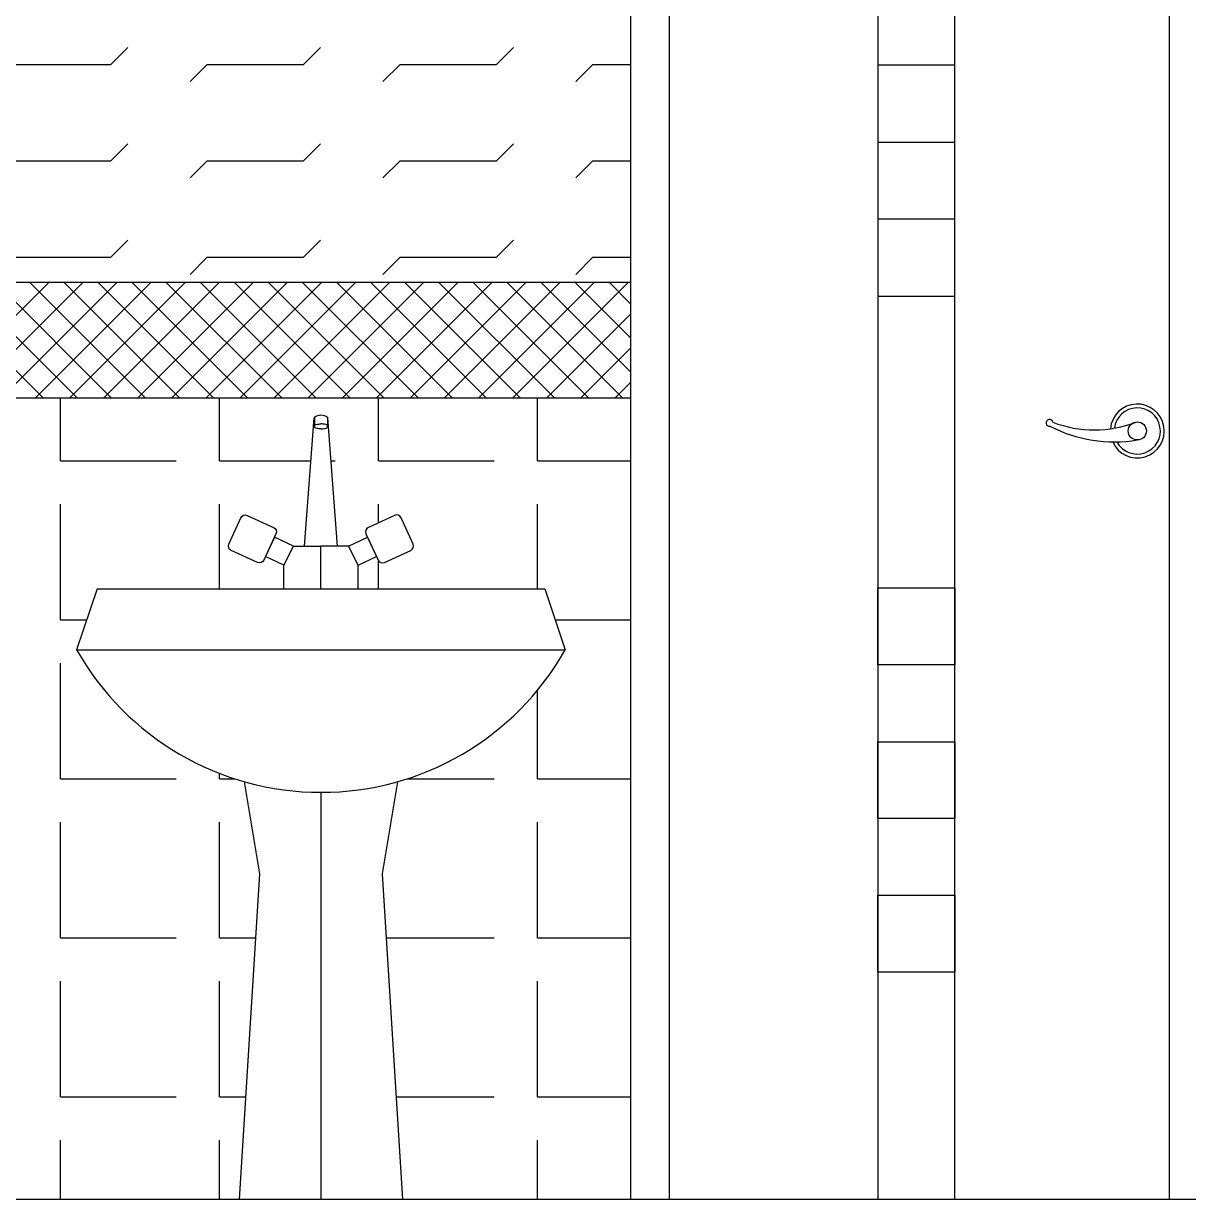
# Model space of a CAD drawing. Extents: x 10753 to 18704, y -5361 to 1140.
# Drawn here: x 14221.6 to 14282, y -3550.9 to -3489.9 of the extents above; entities that cross this region are included whole.
import ezdxf

# ---------------------------------------------------------------- set-up
doc = ezdxf.new("R2010")
doc.units = 0
doc.header["$LTSCALE"] = 30
doc.header["$MEASUREMENT"] = 0
doc.layers.get('0').update_dxf_attribs({"linetype": 'CONTINUOUS'})
for name, color, linetype in [('bath', 23, 'CONTINUOUS'), ('furniture', 9, 'CONTINUOUS'), ('WALL', 2, 'CONTINUOUS')]:
    doc.layers.add(name, color=color, linetype=linetype)

msp = doc.modelspace()

# ---------------------------------------------------------------- linework, layer by layer
at = {"color": 1}
for p, q in [((14255.09938, -3468.89471), (14255.09938, -3550.89906)), ((14265.92713, -3468.89471), (14265.92713, -3550.89906)), ((14269.91843, -3550.89906), (14269.91843, -3468.89471)), ((14281.04284, -3468.89471), (14281.04284, -3550.89906)), ((14269.91843, -3492.06355), (14265.92713, -3492.06355)), ((14265.92713, -3492.06355), (14265.92713, -3496.05485)), ((14269.91843, -3496.05485), (14269.91843, -3492.06355)), ((14265.92713, -3496.05485), (14269.91843, -3496.05485)), ((14269.91843, -3500.04731), (14265.92713, -3500.04731)), ((14265.92713, -3500.04731), (14265.92713, -3504.03861)), ((14269.91843, -3504.03861), (14269.91843, -3500.04731)), ((14265.92713, -3504.03861), (14269.91843, -3504.03861)), ((14265.92713, -3523.16073), (14265.92713, -3519.16943)), ((14265.92713, -3519.16943), (14269.91843, -3519.16943)), ((14269.91843, -3519.16943), (14269.91843, -3523.16073)), ((14269.91843, -3523.16073), (14265.92713, -3523.16073)), ((14265.92713, -3531.1445), (14265.92713, -3527.15319)), ((14265.92713, -3527.15319), (14269.91843, -3527.15319)), ((14269.91843, -3527.15319), (14269.91843, -3531.1445)), ((14269.91843, -3531.1445), (14265.92713, -3531.1445)), ((14265.92713, -3539.10331), (14265.92713, -3535.11201)), ((14265.92713, -3535.11201), (14269.91843, -3535.11201)), ((14269.91843, -3535.11201), (14269.91843, -3539.10331)), ((14269.91843, -3539.10331), (14265.92713, -3539.10331))]:
    msp.add_line(p, q, dxfattribs=at)
at = {"color": 3}
msp.add_line((14283.0385, -3550.89906), (14253.10373, -3550.89906), dxfattribs=at)
at = {"color": 1}
msp.add_circle((14279.38675, -3511.0338), 0.4683, dxfattribs=at)
for centre, radius, start, end in [((14279.38675, -3511.0338), 1.39696, 203.9729269, 175.3418704), ((14279.38675, -3511.0338), 1.19739, 208.2426902, 172.9853175), ((14274.83235, -3510.61446), 0.17784, 10.9909528, 279.2229704), ((14278.18922, -3504.36112), 7.2407, 242.5138273, 279.5198409), ((14277.15161, -3505.02743), 5.95289, 248.8828882, 291.4054971)]:
    msp.add_arc(centre, radius, start, end, dxfattribs=at)
at = {"layer": 'bath'}
for p, q in [((14236.18595, -3517.00423), (14236.70085, -3510.34717)), ((14236.70396, -3510.34369), (14236.70396, -3510.79555)), ((14237.39266, -3510.34369), (14237.39266, -3510.79555)), ((14237.91067, -3517.00423), (14237.39577, -3510.34717)), ((14234.63097, -3516.55015), (14234.17051, -3517.55396)), ((14235.62087, -3517.00423), (14234.63097, -3516.55015)), ((14238.47575, -3517.00423), (14239.46565, -3516.55015)), ((14237.04831, -3519.21906), (14237.04831, -3517.00423)), ((14235.12087, -3517.98991), (14234.17051, -3517.55396)), ((14238.97575, -3517.98991), (14239.92611, -3517.55396)), ((14225.43231, -3519.21906), (14224.37631, -3522.38706)), ((14225.43231, -3519.21906), (14248.66431, -3519.21906)), ((14248.66431, -3519.21906), (14249.72031, -3522.38706)), ((14224.37631, -3522.38706), (14249.72031, -3522.38706)), ((14233.88031, -3534.00306), (14233.08588, -3529.23638)), ((14241.01116, -3529.23448), (14240.21631, -3534.00306)), ((14237.04831, -3529.77906), (14237.04831, -3550.89906)), ((14232.82431, -3550.89906), (14233.88031, -3534.00306)), ((14240.21631, -3534.00306), (14241.27231, -3550.89906))]:
    msp.add_line(p, q, dxfattribs=at)
for points in [[(14237.04831, -3510.92825, -0.04817687), (14236.934, -3510.91722, -0.03691986), (14236.78653, -3510.88939, -0.10266155), (14236.72069, -3510.8399, -0.18239356), (14236.70396, -3510.79555, -0.18239356), (14236.72069, -3510.75121, -0.10266155), (14236.78653, -3510.70172, -0.03691986), (14236.934, -3510.67389, -0.04817687), (14237.04831, -3510.66285, -0.04817687)], [(14237.04831, -3510.92825, 0.04817687), (14237.16262, -3510.91722, 0.03691986), (14237.31009, -3510.88939, 0.10266155), (14237.37593, -3510.8399, 0.18239356), (14237.39266, -3510.79555, 0.18239356), (14237.37593, -3510.75121, 0.10266155), (14237.31009, -3510.70172, 0.03691986), (14237.16262, -3510.67389, 0.04817687), (14237.04831, -3510.66285, 0.04817687)]]:
    msp.add_lwpolyline(points, format="xyb", dxfattribs=at)
for points in [[(14234.71344, -3516.37036), (14234.08803, -3517.73376, -0.41421356), (14233.75657, -3517.85676), (14232.39316, -3517.23135, -0.41421356), (14232.27016, -3516.89988), (14232.89557, -3515.53648, -0.41421356), (14233.22704, -3515.41348), (14234.59044, -3516.03889, -0.41421356)], [(14239.38318, -3516.37036), (14240.00859, -3517.73376, 0.41421356), (14240.34005, -3517.85676), (14241.70346, -3517.23135, 0.41421356), (14241.82646, -3516.89988), (14241.20105, -3515.53648, 0.41421356), (14240.86958, -3515.41348), (14239.50618, -3516.03889, 0.41421356)]]:
    msp.add_lwpolyline(points, format="xyb", close=True, dxfattribs=at)
for points in [[(14235.12087, -3519.21906), (14235.12087, -3517.98991), (14235.62087, -3517.00423), (14237.04831, -3517.00423)], [(14238.97575, -3519.21906), (14238.97575, -3517.98991), (14238.47575, -3517.00423), (14237.04831, -3517.00423)]]:
    msp.add_lwpolyline(points, dxfattribs=at)
for centre, radius, start, end in [((14237.04399, -3510.74259), 0.52355, 89.5277088, 130.9510126), ((14237.05263, -3510.74259), 0.52355, 49.0489874, 90.4722912), ((14237.04831, -3515.22136), 14.55771, 209.4871, 330.5129)]:
    msp.add_arc(centre, radius, start, end, dxfattribs=at)
at = {"layer": 'furniture', "color": 3}
msp.add_line((14239.46565, -3516.55015), (14239.92611, -3517.55396), dxfattribs=at)
at = {"layer": 'WALL', "color": 3}
for p, q in [((14253.10373, -3466.89906), (14253.10373, -3550.89906)), ((14226.14818, -3492.02717), (14227.03206, -3491.14329)), ((14236.14818, -3492.02717), (14237.03206, -3491.14329)), ((14246.14818, -3492.02717), (14247.03206, -3491.14329)), ((14221.14818, -3492.02717), (14226.14818, -3492.02717)), ((14230.2643, -3492.91105), (14231.14818, -3492.02717)), ((14231.14818, -3492.02717), (14236.14818, -3492.02717)), ((14240.2643, -3492.91105), (14241.14818, -3492.02717)), ((14241.14818, -3492.02717), (14246.14818, -3492.02717)), ((14250.2643, -3492.91105), (14251.14818, -3492.02717)), ((14251.14818, -3492.02717), (14253.10373, -3492.02717)), ((14226.14818, -3497.02717), (14227.03206, -3496.14329)), ((14236.14818, -3497.02717), (14237.03206, -3496.14329)), ((14246.14818, -3497.02717), (14247.03206, -3496.14329)), ((14221.14818, -3497.02717), (14226.14818, -3497.02717)), ((14230.2643, -3497.91105), (14231.14818, -3497.02717)), ((14231.14818, -3497.02717), (14236.14818, -3497.02717)), ((14240.2643, -3497.91105), (14241.14818, -3497.02717)), ((14241.14818, -3497.02717), (14246.14818, -3497.02717)), ((14250.2643, -3497.91105), (14251.14818, -3497.02717)), ((14251.14818, -3497.02717), (14253.10373, -3497.02717)), ((14226.14818, -3502.02717), (14227.03206, -3501.14329)), ((14236.14818, -3502.02717), (14237.03206, -3501.14329)), ((14246.14818, -3502.02717), (14247.03206, -3501.14329)), ((14221.14818, -3502.02717), (14226.14818, -3502.02717)), ((14230.2643, -3502.91105), (14231.14818, -3502.02717)), ((14231.14818, -3502.02717), (14236.14818, -3502.02717)), ((14240.2643, -3502.91105), (14241.14818, -3502.02717)), ((14241.14818, -3502.02717), (14246.14818, -3502.02717)), ((14250.2643, -3502.91105), (14251.14818, -3502.02717)), ((14251.14818, -3502.02717), (14253.10373, -3502.02717)), ((14253.10373, -3503.3359), (14163.0385, -3503.3359)), ((14222.6527, -3509.3359), (14216.6527, -3503.3359)), ((14216.92647, -3509.3359), (14222.92647, -3503.3359)), ((14224.42047, -3509.3359), (14218.42047, -3503.3359)), ((14218.69423, -3509.3359), (14224.69423, -3503.3359)), ((14226.18824, -3509.3359), (14220.18824, -3503.3359)), ((14220.462, -3509.3359), (14226.462, -3503.3359)), ((14227.956, -3509.3359), (14221.956, -3503.3359)), ((14222.22977, -3509.3359), (14228.22977, -3503.3359)), ((14229.72377, -3509.3359), (14223.72377, -3503.3359)), ((14223.99754, -3509.3359), (14229.99754, -3503.3359)), ((14231.49154, -3509.3359), (14225.49154, -3503.3359)), ((14225.7653, -3509.3359), (14231.7653, -3503.3359)), ((14233.25931, -3509.3359), (14227.25931, -3503.3359)), ((14227.53307, -3509.3359), (14233.53307, -3503.3359)), ((14235.02707, -3509.3359), (14229.02707, -3503.3359)), ((14229.30084, -3509.3359), (14235.30084, -3503.3359)), ((14236.79484, -3509.3359), (14230.79484, -3503.3359)), ((14231.0686, -3509.3359), (14237.0686, -3503.3359)), ((14238.56261, -3509.3359), (14232.56261, -3503.3359)), ((14232.83637, -3509.3359), (14238.83637, -3503.3359)), ((14240.33037, -3509.3359), (14234.33037, -3503.3359)), ((14234.60414, -3509.3359), (14240.60414, -3503.3359)), ((14242.09814, -3509.3359), (14236.09814, -3503.3359)), ((14236.3719, -3509.3359), (14242.3719, -3503.3359)), ((14243.86591, -3509.3359), (14237.86591, -3503.3359)), ((14238.13967, -3509.3359), (14244.13967, -3503.3359)), ((14245.63367, -3509.3359), (14239.63367, -3503.3359)), ((14239.90744, -3509.3359), (14245.90744, -3503.3359)), ((14247.40144, -3509.3359), (14241.40144, -3503.3359)), ((14241.67521, -3509.3359), (14247.67521, -3503.3359)), ((14249.16921, -3509.3359), (14243.16921, -3503.3359)), ((14243.44297, -3509.3359), (14249.44297, -3503.3359)), ((14250.93697, -3509.3359), (14244.93697, -3503.3359)), ((14245.21074, -3509.3359), (14251.21074, -3503.3359)), ((14252.70474, -3509.3359), (14246.70474, -3503.3359)), ((14246.97851, -3509.3359), (14252.97851, -3503.3359)), ((14253.10373, -3507.96712), (14248.47251, -3503.3359)), ((14253.10373, -3506.19936), (14250.24028, -3503.3359)), ((14253.10373, -3504.43159), (14252.00804, -3503.3359)), ((14248.74627, -3509.3359), (14253.10373, -3504.97844)), ((14250.51404, -3509.3359), (14253.10373, -3506.74621)), ((14252.28181, -3509.3359), (14253.10373, -3508.51398)), ((14253.10373, -3509.3359), (14163.0385, -3509.3359)), ((14223.53656, -3512.58037), (14223.53656, -3509.3359)), ((14231.78656, -3512.58037), (14231.78656, -3509.3359)), ((14240.03656, -3512.58037), (14240.03656, -3509.3359)), ((14248.28656, -3512.58037), (14248.28656, -3509.3359)), ((14223.53656, -3512.58037), (14229.53656, -3512.58037)), ((14231.78656, -3512.58037), (14236.52812, -3512.58037)), ((14240.03656, -3512.58037), (14246.03656, -3512.58037)), ((14248.28656, -3512.58037), (14253.10373, -3512.58037)), ((14223.53656, -3520.83037), (14223.53656, -3514.83037)), ((14231.78656, -3519.21906), (14231.78656, -3514.83037)), ((14240.03656, -3515.79559), (14240.03656, -3514.83037)), ((14248.28656, -3519.21906), (14248.28656, -3514.83037)), ((14240.03656, -3519.21906), (14240.03656, -3517.78051)), ((14223.53656, -3520.83037), (14224.89521, -3520.83037)), ((14249.20141, -3520.83037), (14253.10373, -3520.83037)), ((14223.53656, -3529.08037), (14223.53656, -3523.08037)), ((14248.28656, -3529.08037), (14248.28656, -3524.47493)), ((14231.78656, -3529.08037), (14231.78656, -3528.7949)), ((14223.53656, -3529.08037), (14229.53656, -3529.08037)), ((14231.78656, -3529.08037), (14232.59243, -3529.08037)), ((14241.50419, -3529.08037), (14246.03656, -3529.08037)), ((14248.28656, -3529.08037), (14253.10373, -3529.08037)), ((14223.53656, -3537.33037), (14223.53656, -3531.33037)), ((14231.78656, -3537.33037), (14231.78656, -3531.33037)), ((14248.28656, -3537.33037), (14248.28656, -3531.33037)), ((14223.53656, -3537.33037), (14229.53656, -3537.33037)), ((14231.78656, -3537.33037), (14233.67235, -3537.33037)), ((14240.42427, -3537.33037), (14246.03656, -3537.33037)), ((14248.28656, -3537.33037), (14253.10373, -3537.33037)), ((14223.53656, -3545.58037), (14223.53656, -3539.58037)), ((14231.78656, -3545.58037), (14231.78656, -3539.58037)), ((14248.28656, -3545.58037), (14248.28656, -3539.58037)), ((14223.53656, -3545.58037), (14229.53656, -3545.58037)), ((14231.78656, -3545.58037), (14233.15673, -3545.58037)), ((14240.93989, -3545.58037), (14246.03656, -3545.58037)), ((14248.28656, -3545.58037), (14253.10373, -3545.58037)), ((14223.53656, -3550.89906), (14223.53656, -3547.83037)), ((14231.78656, -3550.89906), (14231.78656, -3547.83037)), ((14248.28656, -3550.89906), (14248.28656, -3547.83037)), ((14336.5563, -3550.89906), (14149.68338, -3550.89906))]:
    msp.add_line(p, q, dxfattribs=at)
at = {"layer": 'WALL', "color": 0}
msp.add_line((14237.5685, -3512.58037), (14237.78656, -3512.58037), dxfattribs=at)

doc.saveas('drawing.dxf')
